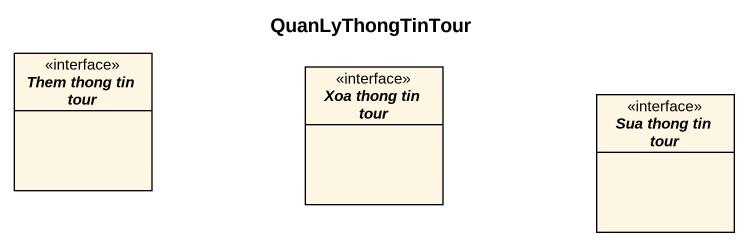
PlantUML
@startuml
title QuanLyThongTinTour
hide circle
hide empty members
interface "Them thong tin tour" as Them_thong_tin_tour
interface "Xoa thong tin tour" as Xoa_thong_tin_tour
interface "Sua thong tin tour" as Sua_thong_tin_tour
@enduml
